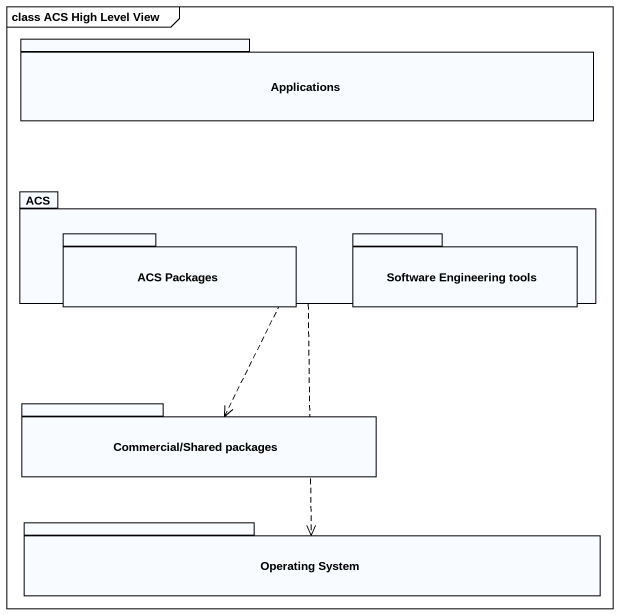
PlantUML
@startuml
mainframe class ACS High Level View
package Applications {
}
package ACS {
  package "ACS Packages" as ACS_Packages {
  }
  package "Software Engineering tools" as Software_Engineering_tools {
  }
}
package "Commercial/Shared packages" as Commercial_Shared_packages {
}
package "Operating System" as Operating_System {
}
ACS ..> Commercial_Shared_packages
ACS ..> Operating_System
@enduml
